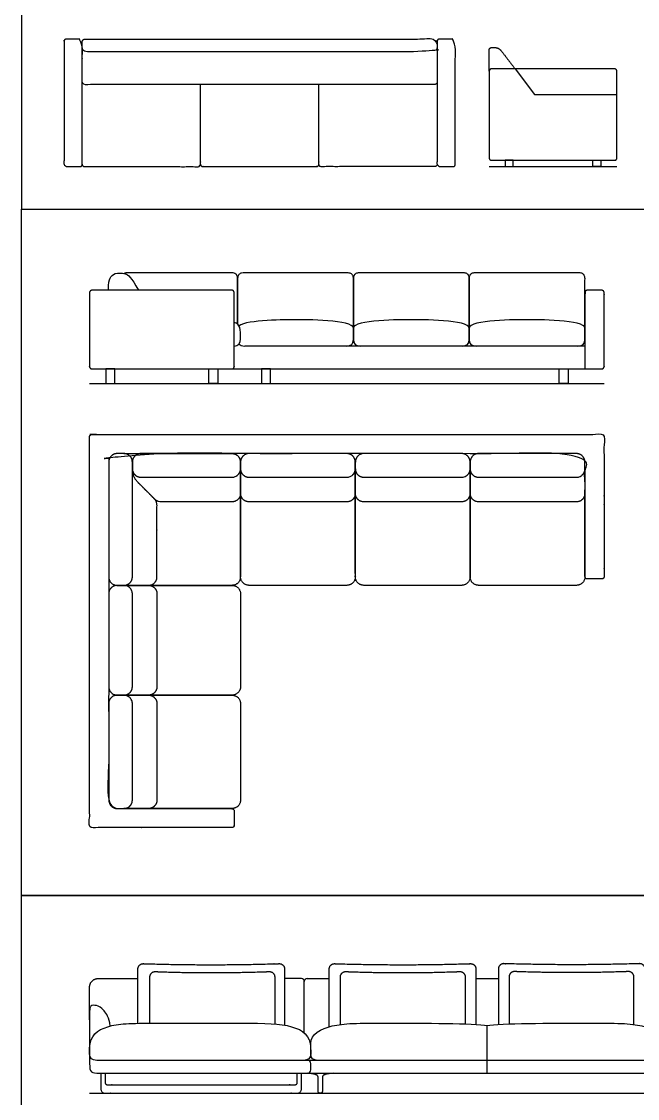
# Model space of a CAD drawing. Header units: metres. Extents: x 0 to 74.2, y -1.2 to 25.5.
# Drawn here: x 15.83 to 19.51, y 12.57 to 19.01 of the extents above; entities that cross this region are included whole.
import ezdxf

# ---------------------------------------------------------------- set-up
doc = ezdxf.new("R2010")
doc.units = ezdxf.units.M
doc.header["$MEASUREMENT"] = 0
for name, color, linetype, true_color in [('AG-DETAIL-DIAGRAM', 7, 'Continuous', 0xccff66), ('AG-DETAILS', 7, 'Continuous', 0x66ffff), ('AG-DIAGRAM', 7, 'Continuous', 0xfecc66), ('AG-FURNITURE', 7, 'Continuous', 0x66ccff), ('X-VPRT', 6, 'Continuous', 0xff00ff)]:
    doc.layers.add(name, color=color, linetype=linetype, true_color=true_color)

msp = doc.modelspace()

# ---------------------------------------------------------------- linework, layer by layer
at = {"layer": 'AG-DETAIL-DIAGRAM'}
msp.add_lwpolyline([(18.7805, 18.7246), (18.8971, 18.5722), (19.3882, 18.5722)], dxfattribs=at)
at = {"layer": 'AG-DETAILS'}
for points in [[(18.6135, 12.8), (18.6135, 13.0075)], [(18.6135, 12.7238), (18.6135, 12.8)]]:
    msp.add_lwpolyline(points, dxfattribs=at)
at = {"layer": 'AG-DIAGRAM'}
for points in [[(18.6262, 18.1404), (19.3882, 18.1404)], [(16.2386, 16.845), (19.312, 16.845)], [(16.2386, 12.6032), (19.7946, 12.6032)]]:
    msp.add_lwpolyline(points, dxfattribs=at)
at = {"layer": 'AG-FURNITURE'}
for p, q in [((17.6038, 12.6159), (17.6038, 12.6968)), ((17.6292, 12.6968), (17.6292, 12.6159))]:
    msp.add_line(p, q, dxfattribs=at)
for points in [[(18.7221, 18.1785), (18.7221, 18.1404), (18.7697, 18.1404), (18.7697, 18.1785)], [(19.2922, 18.1785), (19.2922, 18.1404), (19.2446, 18.1404), (19.2446, 18.1785)], [(16.3356, 16.9319), (16.3356, 16.845), (16.3895, 16.845), (16.3895, 16.9319)], [(17.0052, 16.9319), (17.0052, 16.845), (16.9512, 16.845), (16.9512, 16.9319)], [(17.2657, 16.9319), (17.2657, 16.845), (17.3197, 16.845), (17.3197, 16.9319)], [(19.0977, 16.9319), (19.0977, 16.845), (19.0437, 16.845), (19.0437, 16.9319)]]:
    msp.add_lwpolyline(points, close=True, dxfattribs=at)
for points in [[(19.1977, 17.0684), (18.1817, 17.0684), (17.1657, 17.0684)], [(17.0884, 16.9319), (17.4832, 16.9319), (18.1817, 16.9319), (18.8802, 16.9319), (19.1977, 16.9319)], [(18.5465, 13.289), (18.6135, 13.289), (18.6804, 13.289)], [(17.5877, 12.7147), (17.5388, 12.7238)], [(17.6941, 12.7238), (17.6452, 12.7147)]]:
    msp.add_lwpolyline(points, dxfattribs=at)
for centre, radius, start, end in [((17.5044, 13.2721), 0.0169, 360, 90), ((17.5382, 13.2721), 0.0169, 90, 180), ((17.5403, 12.781), 0.0191, 0, 90), ((17.5403, 12.7429), 0.0191, 270, 0)]:
    msp.add_arc(centre, radius, start, end, dxfattribs=at)
for points, weights, knots in [([(16.1941, 18.1531), (16.1941, 18.1404), (16.1814, 18.1404), (16.1401, 18.1404), (16.0989, 18.1404), (16.0862, 18.1404), (16.0862, 18.1531), (16.0862, 18.4134), (16.0862, 18.8897), (16.0862, 18.9024), (16.0989, 18.9024), (16.1401, 18.9024), (16.1814, 18.9024), (16.1941, 18.9024), (16.1941, 18.8897), (16.1941, 18.4238), (16.1941, 18.1531)], [1, 0.707106781186, 1, 1, 1, 0.707106781187, 1, 1, 1, 0.707106781187, 1, 1, 1, 0.707106781186, 1, 1, 1], [0, 0, 0, 0.06545, 0.06545, 0.336283, 0.336283, 0.401733, 0.401733, 2.110066, 2.110066, 2.175516, 2.175516, 2.44635, 2.44635, 2.511799, 2.511799, 4.220041, 4.220041, 4.220041]), ([(18.2986, 18.6314), (18.315, 18.6314), (18.315, 18.6479), (18.315, 18.8165), (18.315, 18.8859), (18.315, 18.9024), (18.2986, 18.9024), (18.1512, 18.9024), (16.9011, 18.9024), (16.3579, 18.9024), (16.2106, 18.9024), (16.1941, 18.9024), (16.1941, 18.8859), (16.1941, 18.8165), (16.1941, 18.6479), (16.1941, 18.6314), (16.2106, 18.6314), (16.9011, 18.6314), (18.2986, 18.6314)], [1, 0.707106781187, 1, 1, 1, 0.707106781186, 1, 1, 1, 1, 1, 0.707106781186, 1, 1, 1, 0.707106781186, 1, 1, 1], [0, 0, 0, 0.084769, 0.084769, 0.540295, 0.540295, 0.625065, 0.625065, 1.591932, 1.591932, 2.5588, 2.5588, 2.643569, 2.643569, 3.099095, 3.099095, 3.183865, 3.183865, 5.117599, 5.117599, 5.117599]), ([(18.423, 18.1531), (18.423, 18.1404), (18.4103, 18.1404), (18.369, 18.1404), (18.3277, 18.1404), (18.315, 18.1404), (18.315, 18.1531), (18.315, 18.4134), (18.315, 18.8897), (18.315, 18.9024), (18.3277, 18.9024), (18.369, 18.9024), (18.4103, 18.9024), (18.423, 18.9024), (18.423, 18.8897), (18.423, 18.4238), (18.423, 18.1531)], [1, 0.707106781186, 1, 1, 1, 0.707106781187, 1, 1, 1, 0.707106781187, 1, 1, 1, 0.707106781186, 1, 1, 1], [0, 0, 0, 0.06545, 0.06545, 0.336283, 0.336283, 0.401733, 0.401733, 2.110066, 2.110066, 2.175516, 2.175516, 2.44635, 2.44635, 2.511799, 2.511799, 4.220041, 4.220041, 4.220041]), ([(16.1941, 18.85), (16.1941, 18.8286), (16.2155, 18.8286), (16.9011, 18.8286), (18.2937, 18.8286), (18.315, 18.8286), (18.315, 18.85)], [1, 0.707106781187, 1, 1, 1, 0.707106781187, 1], [0, 0, 0, 0.110019, 0.110019, 2.011605, 2.011605, 2.121624, 2.121624, 2.121624]), ([(18.6262, 18.7119), (18.6262, 18.7759), (18.6262, 18.84), (18.6262, 18.8516), (18.6378, 18.8516), (18.6537, 18.8516), (18.6632, 18.8516), (18.6828, 18.8516), (18.6999, 18.8299), (18.7402, 18.7772), (18.7805, 18.7246)], [1, 1, 1, 0.707106781187, 1, 1, 1, 1, 1, 1, 1], [0, 0, 0, 0.420307, 0.420307, 0.480038, 0.480038, 0.58474, 0.58474, 0.718319, 0.718319, 1.153455, 1.153455, 1.153455]), ([(16.1941, 18.1549), (16.1941, 18.1404), (16.2086, 18.1404), (16.3569, 18.1404), (16.5053, 18.1404), (16.6536, 18.1404), (16.8866, 18.1404), (16.9011, 18.1404), (16.9011, 18.1549), (16.9011, 18.3932), (16.9011, 18.6314)], [1, 0.707106781187, 1, 1, 1, 1, 1, 0.707106781187, 1, 1, 1], [-1.09042, -1.09042, -1.09042, -1.015678, -1.015678, -0.042427, -0.042427, 0.930824, 0.930824, 1.005566, 1.005566, 2.569092, 2.569092, 2.569092]), ([(18.315, 18.1549), (18.315, 18.1404), (18.3005, 18.1404), (18.1522, 18.1404), (18.0039, 18.1404), (17.8555, 18.1404), (17.6226, 18.1404), (17.6081, 18.1404), (17.6081, 18.1549), (17.6081, 18.3932), (17.6081, 18.6314)], [1, 0.707106781187, 1, 1, 1, 1, 1, 0.707106781187, 1, 1, 1], [-1.09042, -1.09042, -1.09042, -1.015678, -1.015678, -0.042427, -0.042427, 0.930824, 0.930824, 1.005566, 1.005566, 2.569092, 2.569092, 2.569092]), ([(16.9011, 18.1549), (16.9011, 18.1404), (16.9156, 18.1404), (17.0639, 18.1404), (17.2122, 18.1404), (17.3606, 18.1404), (17.5936, 18.1404), (17.6081, 18.1404), (17.6081, 18.1549)], [1, 0.707106781187, 1, 1, 1, 1, 1, 0.707107048958, 0.999999464457], [-1.09042, -1.09042, -1.09042, -1.015678, -1.015678, -0.042427, -0.042427, 0.930824, 0.930824, 1.005566, 1.005566, 1.005566]), ([(17.1231, 17.2002), (17.1231, 17.4408), (17.1231, 17.4763), (17.1231, 17.5054), (17.094, 17.5054), (16.9286, 17.5054), (16.7743, 17.5054), (16.626, 17.5054), (16.4606, 17.5054), (16.4528, 17.5054), (16.446, 17.5014)], [1, 1, 1, 0.707106781186, 1, 1, 1, 1, 1, 0.899231507865, 0.867800838219], [-1.369712, -1.369712, -1.369712, -1.13707, -1.13707, -0.987211, -0.987211, -0.040948, -0.040948, 0.905315, 0.905315, 0.956874, 0.956874, 0.956874]), ([(17.8146, 17.1755), (17.8146, 17.4391), (17.8146, 17.4763), (17.8146, 17.5054), (17.7855, 17.5054), (17.6201, 17.5054), (17.4658, 17.5054), (17.3175, 17.5054), (17.1522, 17.5054), (17.1231, 17.5054), (17.1231, 17.4763), (17.1231, 17.4408), (17.1231, 17.2002)], [1, 1, 1, 0.707106781186, 1, 1, 1, 1, 1, 0.707106781186, 1, 1, 1], [-1.381437, -1.381437, -1.381437, -1.13707, -1.13707, -0.987211, -0.987211, -0.040948, -0.040948, 0.905315, 0.905315, 1.055175, 1.055175, 1.287817, 1.287817, 1.287817]), ([(18.5061, 17.1755), (18.5061, 17.4391), (18.5061, 17.4763), (18.5061, 17.5054), (18.4771, 17.5054), (18.3117, 17.5054), (18.1574, 17.5054), (18.0091, 17.5054), (17.8437, 17.5054), (17.8146, 17.5054), (17.8146, 17.4763), (17.8146, 17.4391), (17.8146, 17.1755)], [1, 1, 1, 0.707106781186, 1, 1, 1, 1, 1, 0.707106781186, 1, 1, 1], [-1.381437, -1.381437, -1.381437, -1.13707, -1.13707, -0.987211, -0.987211, -0.040948, -0.040948, 0.905315, 0.905315, 1.055175, 1.055175, 1.299541, 1.299541, 1.299541]), ([(19.1977, 17.1755), (19.1977, 17.4391), (19.1977, 17.4763), (19.1977, 17.5054), (19.1686, 17.5054), (19.0032, 17.5054), (18.8489, 17.5054), (18.7006, 17.5054), (18.5352, 17.5054), (18.5061, 17.5054), (18.5061, 17.4763), (18.5061, 17.4391), (18.5061, 17.1755)], [1, 1, 1, 0.707106781186, 1, 1, 1, 1, 1, 0.707106781186, 1, 1, 1], [-1.381437, -1.381437, -1.381437, -1.13707, -1.13707, -0.987211, -0.987211, -0.040948, -0.040948, 0.905315, 0.905315, 1.055175, 1.055175, 1.299541, 1.299541, 1.299541]), ([(16.3391, 17.4018), (16.2957, 17.4018), (16.2524, 17.4018), (16.2386, 17.4018), (16.2386, 17.388), (16.2386, 17.1669), (16.2386, 16.9457), (16.2386, 16.9319), (16.2524, 16.9319), (16.3026, 16.9319), (16.3529, 16.9319)], [1, 1, 1, 0.707106781187, 1, 1, 1, 0.707106781187, 1, 1, 1], [2.223994, 2.223994, 2.223994, 2.508499, 2.508499, 2.579574, 2.579574, 4.030745, 4.030745, 4.10182, 4.10182, 4.431572, 4.431572, 4.431572]), ([(16.9879, 16.9319), (17.0381, 16.9319), (17.0884, 16.9319), (17.1022, 16.9319), (17.1022, 16.9457), (17.1022, 17.1669), (17.1022, 17.388), (17.1022, 17.4018), (17.0884, 17.4018), (17.045, 17.4018), (17.0017, 17.4018)], [1, 1, 1, 0.707106781187, 1, 1, 1, 0.707106781187, 1, 1, 1], [7.264905, 7.264905, 7.264905, 7.594657, 7.594657, 7.665733, 7.665733, 9.116904, 9.116904, 9.187979, 9.187979, 9.472483, 9.472483, 9.472483]), ([(19.1977, 16.9319), (19.1977, 17.1699), (19.1977, 17.388), (19.1977, 17.4018), (19.2115, 17.4018), (19.2548, 17.4018), (19.2982, 17.4018), (19.312, 17.4018), (19.312, 17.388), (19.312, 17.1669), (19.312, 16.9457), (19.312, 16.9319), (19.2982, 16.9319), (19.2479, 16.9319), (19.1977, 16.9319)], [1, 1, 1, 0.707106781187, 1, 1, 1, 0.707106781187, 1, 1, 1, 0.707106781187, 1, 1, 1], [-3.393013, -3.393013, -3.393013, -1.961914, -1.961914, -1.890839, -1.890839, -1.606335, -1.606335, -1.53526, -1.53526, -0.084089, -0.084089, -0.013014, -0.013014, 0.316738, 0.316738, 0.316738]), ([(16.2524, 16.5402), (16.274, 16.5402), (16.2957, 16.5402), (18.1817, 16.5402), (19.1977, 16.5402), (19.2479, 16.5402), (19.2982, 16.5402), (19.312, 16.5402), (19.312, 16.5264), (19.312, 16.0893), (19.312, 15.6904), (19.312, 15.6766), (19.2982, 15.6766), (19.2548, 15.6766), (19.2115, 15.6766), (19.1977, 15.6766), (19.1977, 15.6904), (19.1977, 16.0322), (19.1977, 16.4121), (19.1977, 16.4259), (19.1839, 16.4259), (18.1817, 16.4259), (16.3667, 16.4259), (16.3529, 16.4259), (16.3529, 16.4121), (16.3529, 16.3838), (16.3529, 16.3474)], [1, 1, 1, 1, 1, 1, 1, 0.707106781186, 1, 1, 1, 0.707106781187, 1, 1, 1, 0.707106781186, 1, 1, 1, 0.707106781186, 1, 1, 1, 0.707106781187, 1, 1, 1], [-17.885472, -17.885472, -17.885472, -17.74322, -17.74322, -14.784886, -14.784886, -14.455134, -14.455134, -14.384059, -14.384059, -11.516221, -11.516221, -11.445146, -11.445146, -11.160642, -11.160642, -11.089567, -11.089567, -8.596729, -8.596729, -8.525654, -8.525654, -5.92948, -5.92948, -5.858405, -5.858405, -5.672567, -5.672567, -5.672567]), ([(16.2386, 16.3474), (16.2386, 16.4558), (16.2386, 16.5264), (16.2386, 16.5402), (16.2524, 16.5402)], [1, 1, 1, 0.707106781186, 1], [-0.5343549, -0.5343549, -0.5343549, -0.0710751, -0.0710751, 0, 0, 0]), ([(16.3529, 16.3751), (16.3529, 16.4259), (16.4037, 16.4259), (16.4235, 16.4259), (16.4434, 16.4259), (16.4942, 16.4259), (16.4942, 16.3751), (16.4942, 16.1317), (16.4942, 15.9983), (16.4942, 15.8226), (16.4942, 15.6893), (16.4942, 15.6385), (16.4434, 15.6385), (16.4235, 15.6385), (16.4037, 15.6385), (16.3529, 15.6385), (16.3529, 15.6893), (16.3529, 15.8226), (16.3529, 15.9983), (16.3529, 16.1317), (16.3529, 16.3751)], [1, 0.707106781186, 1, 1, 1, 0.707106781187, 1, 1, 1, 1, 1, 0.707106781187, 1, 1, 1, 0.707106781186, 1, 1, 1, 1, 1], [-2.461944, -2.461944, -2.461944, -2.200145, -2.200145, -2.069845, -2.069845, -1.808046, -1.808046, -1.211226, -1.211226, -0.614407, -0.614407, -0.352608, -0.352608, -0.222308, -0.222308, 0.039491, 0.039491, 0.636311, 0.636311, 1.23313, 1.23313, 1.23313]), ([(16.4434, 16.4259), (16.8653, 16.4259), (17.0895, 16.4259), (17.1403, 16.4259), (17.1403, 16.3751), (17.1403, 15.9983), (17.1403, 15.6893), (17.1403, 15.6385), (17.0895, 15.6385), (16.8653, 15.6385), (16.4434, 15.6385)], [1, 1, 1, 0.707106781186, 1, 1, 1, 0.707106781187, 1, 1, 1], [6.8125, 6.8125, 6.8125, 8.852223, 8.852223, 9.114022, 9.114022, 11.021522, 11.021522, 11.283322, 11.283322, 13.323044, 13.323044, 13.323044]), ([(17.0895, 16.4259), (17.1403, 16.4259), (17.1403, 16.3751), (17.1403, 16.3552), (17.1403, 16.3354), (17.1403, 16.2846), (17.0895, 16.2846), (16.9419, 16.2846), (16.8086, 16.2846), (16.6329, 16.2846), (16.545, 16.2846), (16.4942, 16.2846), (16.4942, 16.3354), (16.4942, 16.3552), (16.4942, 16.3751), (16.4942, 16.4259), (16.545, 16.4259), (16.6329, 16.4259), (16.8086, 16.4259), (16.9419, 16.4259), (17.0895, 16.4259)], [1, 0.707106781186, 1, 1, 1, 0.707106781187, 1, 1, 1, 1, 1, 0.707106781187, 1, 1, 1, 0.707106781186, 1, 1, 1, 1, 1], [-2.461944, -2.461944, -2.461944, -2.200145, -2.200145, -2.069845, -2.069845, -1.808046, -1.808046, -1.211226, -1.211226, -0.614407, -0.614407, -0.352608, -0.352608, -0.222308, -0.222308, 0.039491, 0.039491, 0.636311, 0.636311, 1.23313, 1.23313, 1.23313]), ([(17.7757, 16.4259), (17.8261, 16.4259), (17.8261, 16.3751), (17.8261, 16.3552), (17.8261, 16.3354), (17.8261, 16.2846), (17.7757, 16.2846), (17.6294, 16.2846), (17.4971, 16.2846), (17.3229, 16.2846), (17.1907, 16.2846), (17.1403, 16.2846), (17.1403, 16.3354), (17.1403, 16.3552), (17.1403, 16.3751), (17.1403, 16.4259), (17.1907, 16.4259), (17.3229, 16.4259), (17.4971, 16.4259), (17.6294, 16.4259), (17.7757, 16.4259)], [1, 0.707106781186, 1, 1, 1, 0.707106781187, 1, 1, 1, 1, 1, 0.707106781187, 1, 1, 1, 0.707106781186, 1, 1, 1, 1, 1], [-2.461944, -2.461944, -2.461944, -2.200145, -2.200145, -2.069845, -2.069845, -1.808046, -1.808046, -1.211226, -1.211226, -0.614407, -0.614407, -0.352608, -0.352608, -0.222308, -0.222308, 0.039491, 0.039491, 0.636311, 0.636311, 1.23313, 1.23313, 1.23313]), ([(18.4615, 16.4259), (18.5119, 16.4259), (18.5119, 16.3751), (18.5119, 16.3552), (18.5119, 16.3354), (18.5119, 16.2846), (18.4615, 16.2846), (18.3152, 16.2846), (18.1829, 16.2846), (18.0087, 16.2846), (17.8765, 16.2846), (17.8261, 16.2846), (17.8261, 16.3354), (17.8261, 16.3552), (17.8261, 16.3751), (17.8261, 16.4259), (17.8765, 16.4259), (18.0087, 16.4259), (18.1829, 16.4259), (18.3152, 16.4259), (18.4615, 16.4259)], [1, 0.707106781186, 1, 1, 1, 0.707106781187, 1, 1, 1, 1, 1, 0.707106781187, 1, 1, 1, 0.707106781186, 1, 1, 1, 1, 1], [-2.461944, -2.461944, -2.461944, -2.200145, -2.200145, -2.069845, -2.069845, -1.808046, -1.808046, -1.211226, -1.211226, -0.614407, -0.614407, -0.352608, -0.352608, -0.222308, -0.222308, 0.039491, 0.039491, 0.636311, 0.636311, 1.23313, 1.23313, 1.23313]), ([(19.1473, 16.4259), (19.1977, 16.4259), (19.1977, 16.3751), (19.1977, 16.3552), (19.1977, 16.3354), (19.1977, 16.2846), (19.1473, 16.2846), (19.015, 16.2846), (18.8828, 16.2846), (18.6945, 16.2846), (18.5623, 16.2846), (18.5119, 16.2846), (18.5119, 16.3354), (18.5119, 16.3552), (18.5119, 16.3751), (18.5119, 16.4259), (18.5623, 16.4259), (18.6945, 16.4259), (18.8828, 16.4259), (19.015, 16.4259), (19.1473, 16.4259)], [1, 0.707106781186, 1, 1, 1, 0.707106781187, 1, 1, 1, 1, 1, 0.707106781187, 1, 1, 1, 0.707106781186, 1, 1, 1, 1, 1], [-2.461944, -2.461944, -2.461944, -2.200145, -2.200145, -2.069845, -2.069845, -1.808046, -1.808046, -1.211226, -1.211226, -0.614407, -0.614407, -0.352608, -0.352608, -0.222308, -0.222308, 0.039491, 0.039491, 0.636311, 0.636311, 1.23313, 1.23313, 1.23313]), ([(16.3529, 16.3474), (16.3529, 15.0915), (16.3529, 14.3188), (16.3529, 14.305), (16.3667, 14.305), (16.7466, 14.305), (17.0884, 14.305), (17.1022, 14.305), (17.1022, 14.2912), (17.1022, 14.2478), (17.1022, 14.2045), (17.1022, 14.1907), (17.0884, 14.1907), (16.6894, 14.1907), (16.2524, 14.1907), (16.2386, 14.1907), (16.2386, 14.2045), (16.2386, 14.2547), (16.2386, 14.305), (16.2386, 15.0758), (16.2386, 16.3474)], [1, 1, 1, 0.707106781186, 1, 1, 1, 0.707106781186, 1, 1, 1, 0.707106781187, 1, 1, 1, 0.707106781186, 1, 1, 1, 1, 1], [6.523956, 6.523956, 6.523956, 8.525654, 8.525654, 8.596729, 8.596729, 11.089567, 11.089567, 11.160642, 11.160642, 11.445146, 11.445146, 11.516221, 11.516221, 14.384059, 14.384059, 14.455134, 14.455134, 14.784886, 14.784886, 17.029352, 17.029352, 17.029352]), ([(17.8261, 16.3354), (17.8261, 15.9134), (17.8261, 15.6893), (17.8261, 15.6385), (17.7757, 15.6385), (17.4971, 15.6385), (17.1907, 15.6385), (17.1403, 15.6385), (17.1403, 15.6893), (17.1403, 15.9134), (17.1403, 16.3354)], [1, 1, 1, 0.707106781186, 1, 1, 1, 0.707106781187, 1, 1, 1], [6.8125, 6.8125, 6.8125, 8.852223, 8.852223, 9.114022, 9.114022, 11.021522, 11.021522, 11.283322, 11.283322, 13.323044, 13.323044, 13.323044]), ([(18.5119, 16.3354), (18.5119, 15.9134), (18.5119, 15.6893), (18.5119, 15.6385), (18.4615, 15.6385), (18.1829, 15.6385), (17.8765, 15.6385), (17.8261, 15.6385), (17.8261, 15.6893), (17.8261, 15.9134), (17.8261, 16.3354)], [1, 1, 1, 0.707106781186, 1, 1, 1, 0.707106781187, 1, 1, 1], [6.8125, 6.8125, 6.8125, 8.852223, 8.852223, 9.114022, 9.114022, 11.021522, 11.021522, 11.283322, 11.283322, 13.323044, 13.323044, 13.323044]), ([(19.1977, 16.3354), (19.1977, 15.9134), (19.1977, 15.6893), (19.1977, 15.6385), (19.1473, 15.6385), (18.8828, 15.6385), (18.5623, 15.6385), (18.5119, 15.6385), (18.5119, 15.6893), (18.5119, 15.9134), (18.5119, 16.3354)], [1, 1, 1, 0.707106781186, 1, 1, 1, 0.707106781187, 1, 1, 1], [6.8125, 6.8125, 6.8125, 8.852223, 8.852223, 9.114022, 9.114022, 11.021522, 11.021522, 11.283322, 11.283322, 13.323044, 13.323044, 13.323044]), ([(17.1403, 16.1884), (17.1403, 16.1376), (17.0895, 16.1376), (16.9419, 16.1376), (16.8086, 16.1376), (16.8253, 16.1376), (16.6648, 16.1376), (16.6438, 16.1376), (16.6289, 16.1525), (16.5829, 16.1985), (16.5282, 16.2532)], [1, 0.707106781187, 1, 1, 1, 1, 1, 0.853553390593, 0.853553390593, 0.853553390593, 0.853553390593], [-0.261799, -0.261799, -0.261799, 0, 0, 0.596819, 0.596819, 1.193639, 1.193639, 1.324538, 1.324538, 1.737901, 1.737901, 1.737901]), ([(16.5903, 15.6385), (16.6411, 15.6385), (16.6411, 15.6893), (16.6411, 15.8368), (16.6411, 15.9702), (16.6411, 15.9535), (16.6411, 16.1193), (16.6411, 16.1403), (16.6262, 16.1552), (16.5772, 16.2042), (16.5282, 16.2532)], [1, 0.707106781187, 1, 1, 1, 1, 1, 0.853553390593, 0.853553390593, 0.853553390593, 0.853553390593], [-0.261799, -0.261799, -0.261799, 0, 0, 0.596819, 0.596819, 1.193639, 1.193639, 1.324538, 1.324538, 1.765248, 1.765248, 1.765248]), ([(17.8261, 16.1884), (17.8261, 16.1376), (17.7757, 16.1376), (17.6294, 16.1376), (17.4971, 16.1376), (17.3229, 16.1376), (17.1907, 16.1376), (17.1403, 16.1376), (17.1403, 16.1884)], [1, 0.707106781187, 1, 1, 1, 1, 1, 0.707106781187, 1], [-0.261799, -0.261799, -0.261799, 0, 0, 0.596819, 0.596819, 1.193639, 1.193639, 1.455438, 1.455438, 1.455438]), ([(18.5119, 16.1884), (18.5119, 16.1376), (18.4615, 16.1376), (18.3152, 16.1376), (18.1829, 16.1376), (18.0087, 16.1376), (17.8765, 16.1376), (17.8261, 16.1376), (17.8261, 16.1884)], [1, 0.707106781187, 1, 1, 1, 1, 1, 0.707106781187, 1], [-0.261799, -0.261799, -0.261799, 0, 0, 0.596819, 0.596819, 1.193639, 1.193639, 1.455438, 1.455438, 1.455438]), ([(19.1977, 16.1884), (19.1977, 16.1376), (19.1473, 16.1376), (19.015, 16.1376), (18.8828, 16.1376), (18.6945, 16.1376), (18.5623, 16.1376), (18.5119, 16.1376), (18.5119, 16.1884)], [1, 0.707106781187, 1, 1, 1, 1, 1, 0.707106781187, 1], [-0.261799, -0.261799, -0.261799, 0, 0, 0.596819, 0.596819, 1.193639, 1.193639, 1.455438, 1.455438, 1.455438]), ([(16.3529, 15.5877), (16.3529, 15.6385), (16.4037, 15.6385), (16.4235, 15.6385), (16.4434, 15.6385), (16.4942, 15.6385), (16.4942, 15.5877), (16.4942, 15.4755), (16.4942, 15.3421), (16.4942, 15.1665), (16.4942, 15.0331), (16.4942, 14.9823), (16.4434, 14.9823), (16.4235, 14.9823), (16.4037, 14.9823), (16.3529, 14.9823), (16.3529, 15.0331), (16.3529, 15.1665), (16.3529, 15.3421), (16.3529, 15.4755), (16.3529, 15.5877)], [1, 0.707106781186, 1, 1, 1, 0.707106781187, 1, 1, 1, 1, 1, 0.707106781187, 1, 1, 1, 0.707106781186, 1, 1, 1, 1, 1], [-2.461944, -2.461944, -2.461944, -2.200145, -2.200145, -2.069845, -2.069845, -1.808046, -1.808046, -1.211226, -1.211226, -0.614407, -0.614407, -0.352608, -0.352608, -0.222308, -0.222308, 0.039491, 0.039491, 0.636311, 0.636311, 1.23313, 1.23313, 1.23313]), ([(16.4434, 15.6385), (16.8653, 15.6385), (17.0895, 15.6385), (17.1403, 15.6385), (17.1403, 15.5877), (17.1403, 15.3421), (17.1403, 15.0331), (17.1403, 14.9823), (17.0895, 14.9823), (16.8653, 14.9823), (16.4434, 14.9823)], [1, 1, 1, 0.707106781186, 1, 1, 1, 0.707106781187, 1, 1, 1], [6.8125, 6.8125, 6.8125, 8.852223, 8.852223, 9.114022, 9.114022, 11.021522, 11.021522, 11.283322, 11.283322, 13.323044, 13.323044, 13.323044]), ([(16.5903, 15.6385), (16.6411, 15.6385), (16.6411, 15.5877), (16.6411, 15.4755), (16.6411, 15.3421), (16.6411, 15.1665), (16.6411, 15.0331), (16.6411, 14.9823), (16.5903, 14.9823)], [1, 0.707106781187, 1, 1, 1, 1, 1, 0.707106781187, 1], [-0.261799, -0.261799, -0.261799, 0, 0, 0.596819, 0.596819, 1.193639, 1.193639, 1.455438, 1.455438, 1.455438]), ([(16.3529, 14.9315), (16.3529, 14.9823), (16.4037, 14.9823), (16.4235, 14.9823), (16.4434, 14.9823), (16.4942, 14.9823), (16.4942, 14.9315), (16.4942, 14.7982), (16.4942, 14.6648), (16.4942, 14.4891), (16.4942, 14.3558), (16.4942, 14.305), (16.4434, 14.305), (16.4235, 14.305), (16.4037, 14.305), (16.3529, 14.305), (16.3529, 14.3558), (16.3529, 14.4891), (16.3529, 14.6648), (16.3529, 14.7982), (16.3529, 14.9315)], [1, 0.707106781186, 1, 1, 1, 0.707106781187, 1, 1, 1, 1, 1, 0.707106781187, 1, 1, 1, 0.707106781186, 1, 1, 1, 1, 1], [-2.461944, -2.461944, -2.461944, -2.200145, -2.200145, -2.069845, -2.069845, -1.808046, -1.808046, -1.211226, -1.211226, -0.614407, -0.614407, -0.352608, -0.352608, -0.222308, -0.222308, 0.039491, 0.039491, 0.636311, 0.636311, 1.23313, 1.23313, 1.23313]), ([(16.4434, 14.9823), (16.8653, 14.9823), (17.0895, 14.9823), (17.1403, 14.9823), (17.1403, 14.9315), (17.1403, 14.6648), (17.1403, 14.3558), (17.1403, 14.305), (17.0895, 14.305), (16.8653, 14.305), (16.4434, 14.305)], [1, 1, 1, 0.707106781186, 1, 1, 1, 0.707106781187, 1, 1, 1], [6.8125, 6.8125, 6.8125, 8.852223, 8.852223, 9.114022, 9.114022, 11.021522, 11.021522, 11.283322, 11.283322, 13.323044, 13.323044, 13.323044]), ([(16.5903, 14.9823), (16.6411, 14.9823), (16.6411, 14.9315), (16.6411, 14.7982), (16.6411, 14.6648), (16.6411, 14.4891), (16.6411, 14.3558), (16.6411, 14.305), (16.5903, 14.305)], [1, 0.707106781187, 1, 1, 1, 1, 1, 0.707106781187, 1], [-0.261799, -0.261799, -0.261799, 0, 0, 0.596819, 0.596819, 1.193639, 1.193639, 1.455438, 1.455438, 1.455438]), ([(16.5272, 13.0213), (16.5272, 13.1552), (16.5272, 13.2892), (16.5272, 13.3177), (16.5272, 13.3461), (16.5272, 13.3779), (16.559, 13.3779), (16.9654, 13.3652), (17.3718, 13.3779), (17.4035, 13.3779), (17.4035, 13.3461), (17.4035, 13.3177), (17.4035, 13.289), (17.4035, 13.164), (17.4035, 13.0102)], [1, 1, 1, 1, 1, 0.707106781187, 1, 1, 1, 0.707106781187, 1, 1, 1, 1, 1], [-0.878027, -0.878027, -0.878027, 0.000833, 0.000833, 0.138667, 0.138667, 0.302292, 0.302292, 2.968958, 2.968958, 3.132583, 3.132583, 3.27125, 3.27125, 4.092114, 4.092114, 4.092114]), ([(16.5992, 13.0221), (16.5992, 13.1319), (16.5992, 13.242), (16.5992, 13.2704), (16.5992, 13.2989), (16.5992, 13.3306), (16.631, 13.3306), (16.9654, 13.3179), (17.3127, 13.3306), (17.3445, 13.3306), (17.3445, 13.2989), (17.3445, 13.2704), (17.3445, 13.2417), (17.3445, 13.1429), (17.3445, 13.0172)], [1, 1, 1, 1, 1, 0.707106781187, 1, 1, 1, 0.707106781187, 1, 1, 1, 1, 1], [-0.720495, -0.720495, -0.720495, 0.000833, 0.000833, 0.138667, 0.138667, 0.302292, 0.302292, 2.968958, 2.968958, 3.132583, 3.132583, 3.27125, 3.27125, 3.920512, 3.920512, 3.920512]), ([(17.6702, 13.0006), (17.6702, 13.1528), (17.6702, 13.2892), (17.6702, 13.3177), (17.6702, 13.3461), (17.6702, 13.3779), (17.702, 13.3779), (18.1084, 13.3652), (18.5148, 13.3779), (18.5465, 13.3779), (18.5465, 13.3461), (18.5465, 13.3177), (18.5465, 13.289), (18.5465, 13.1522), (18.5465, 13.0154)], [1, 1, 1, 1, 1, 0.707106781187, 1, 1, 1, 0.707106781187, 1, 1, 1, 1, 1], [-0.893812, -0.893812, -0.893812, 0.000833, 0.000833, 0.138667, 0.138667, 0.302292, 0.302292, 2.968958, 2.968958, 3.132583, 3.132583, 3.27125, 3.27125, 4.169733, 4.169733, 4.169733]), ([(17.7369, 13.0143), (17.7369, 13.1418), (17.7369, 13.242), (17.7369, 13.2704), (17.7369, 13.2989), (17.7369, 13.3306), (17.7687, 13.3306), (18.1031, 13.3179), (18.4504, 13.3306), (18.4822, 13.3306), (18.4822, 13.2989), (18.4822, 13.2704), (18.4822, 13.2417), (18.4822, 13.1433), (18.4822, 13.0176)], [1, 1, 1, 1, 1, 0.707106781187, 1, 1, 1, 0.707106781187, 1, 1, 1, 1, 1], [-0.655626, -0.655626, -0.655626, 0.000833, 0.000833, 0.138667, 0.138667, 0.302292, 0.302292, 2.968958, 2.968958, 3.132583, 3.132583, 3.27125, 3.27125, 3.917657, 3.917657, 3.917657]), ([(19.5567, 13.0006), (19.5567, 13.1448), (19.5567, 13.2892), (19.5567, 13.3177), (19.5567, 13.3461), (19.5567, 13.3779), (19.525, 13.3779), (19.1186, 13.3652), (18.7122, 13.3779), (18.6804, 13.3779), (18.6804, 13.3461), (18.6804, 13.3177), (18.6804, 13.289), (18.6804, 13.1522), (18.6804, 13.0154)], [1, 1, 1, 1, 1, 0.707106781187, 1, 1, 1, 0.707106781187, 1, 1, 1, 1, 1], [-0.946138, -0.946138, -0.946138, 0.000833, 0.000833, 0.138667, 0.138667, 0.302292, 0.302292, 2.968958, 2.968958, 3.132583, 3.132583, 3.27125, 3.27125, 4.169733, 4.169733, 4.169733]), ([(19.49, 13.0143), (19.49, 13.1433), (19.49, 13.242), (19.49, 13.2704), (19.49, 13.2989), (19.49, 13.3306), (19.4582, 13.3306), (19.1238, 13.3179), (18.7764, 13.3306), (18.7447, 13.3306), (18.7447, 13.2989), (18.7447, 13.2704), (18.7447, 13.2417), (18.7447, 13.1448), (18.7447, 13.0176)], [1, 1, 1, 1, 1, 0.707106781187, 1, 1, 1, 0.707106781187, 1, 1, 1, 1, 1], [-0.646108, -0.646108, -0.646108, 0.000833, 0.000833, 0.138667, 0.138667, 0.302292, 0.302292, 2.968958, 2.968958, 3.132583, 3.132583, 3.27125, 3.27125, 3.908253, 3.908253, 3.908253]), ([(16.2386, 13.0418), (16.2386, 13.1813), (16.2386, 13.2382), (16.2386, 13.289), (16.2894, 13.289), (16.3829, 13.289), (16.5272, 13.289)], [1, 1, 1, 0.707106781186, 1, 1, 1], [-18.17863, -18.17863, -18.17863, -17.726037, -17.726037, -17.464237, -17.464237, -16.683891, -16.683891, -16.683891]), ([(16.3064, 12.7238), (16.3064, 12.6762), (16.3064, 12.6286), (16.3064, 12.6032), (16.3318, 12.6032), (16.8609, 12.6032), (17.4788, 12.6032), (17.5042, 12.6032), (17.5042, 12.6286), (17.5042, 12.6762), (17.5042, 12.7238)], [1, 1, 1, 0.707106781187, 1, 1, 1, 0.707106781187, 1, 1, 1], [4.625383, 4.625383, 4.625383, 4.864477, 4.864477, 4.995377, 4.995377, 9.312221, 9.312221, 9.443121, 9.443121, 9.682216, 9.682216, 9.682216]), ([(16.3318, 12.7238), (16.3318, 12.6952), (16.3318, 12.6667), (16.3318, 12.654), (16.3445, 12.654), (16.8609, 12.654), (17.4661, 12.654), (17.4788, 12.654), (17.4788, 12.6667), (17.4788, 12.6952), (17.4788, 12.7238)], [1, 1, 1, 0.707106781187, 1, 1, 1, 0.707106781187, 1, 1, 1], [4.528084, 4.528084, 4.528084, 4.630934, 4.630934, 4.696384, 4.696384, 8.905449, 8.905449, 8.970898, 8.970898, 9.073749, 9.073749, 9.073749]), ([(17.6292, 12.6159), (17.6292, 12.6032), (17.6165, 12.6032), (17.6038, 12.6032), (17.6038, 12.6159)], [1, 0.707106781187, 1, 0.707106781187, 1], [0.5311943, 0.5311943, 0.5311943, 0.5966442, 0.5966442, 0.662094, 0.662094, 0.662094])]:
    msp.add_rational_spline(points, weights, degree=2, knots=knots, dxfattribs=at)
for points, weights in [([(18.6389, 18.7246), (18.6262, 18.7246), (18.6262, 18.7119)], [1, 0.707106781186, 1]), ([(19.3882, 18.7119), (19.3882, 18.7246), (19.3755, 18.7246)], [1, 0.707106781186, 1]), ([(18.6262, 18.1912), (18.6262, 18.1785), (18.6389, 18.1785)], [1, 0.707106781187, 1]), ([(19.3755, 18.1785), (19.3882, 18.1785), (19.3882, 18.1912)], [1, 0.707106781187, 1])]:
    msp.add_rational_spline(points, weights, degree=2, dxfattribs=at)
for points, degree in [([(18.6262, 18.7119), (18.6262, 18.4515), (18.6262, 18.1912)], 2), ([(19.3755, 18.7246), (19.0072, 18.7246), (18.6389, 18.7246)], 2), ([(19.3882, 18.1912), (19.3882, 18.4515), (19.3882, 18.7119)], 2), ([(18.6389, 18.1785), (19.0072, 18.1785), (19.3755, 18.1785)], 2), ([(16.3514, 17.4018), (16.3514, 17.4486), (16.3587, 17.4762), (16.385, 17.5061), (16.4545, 17.5061), (16.4869, 17.4816), (16.5307, 17.4018)], 3), ([(17.0017, 17.4018), (16.6704, 17.4018), (16.3391, 17.4018)], 2), ([(17.1313, 17.0802), (17.1381, 17.0723), (17.1492, 17.0684), (17.1645, 17.0684)], 3), ([(16.3529, 16.9319), (16.5116, 16.9319), (16.6704, 16.9319)], 2), ([(16.6704, 16.9319), (16.8291, 16.9319), (16.9879, 16.9319)], 2), ([(16.5282, 16.2532), (16.4942, 16.2872), (16.4942, 16.3354)], 2), ([(17.5044, 13.289), (17.4539, 13.289), (17.4035, 13.289)], 2), ([(17.5213, 12.9636), (17.5213, 13.1178), (17.5213, 13.2721)], 2), ([(17.5382, 13.289), (17.6042, 13.289), (17.6702, 13.289)], 2), ([(17.5403, 12.8), (17.2486, 12.8), (16.8709, 12.8), (16.3656, 12.8)], 3), ([(17.5594, 12.7429), (17.5594, 12.7556), (17.5594, 12.7683), (17.5594, 12.781)], 3), ([(16.2823, 12.7238), (16.8293, 12.7238), (17.2319, 12.7238), (17.5403, 12.7238)], 3), ([(17.6038, 12.6968), (17.6038, 12.7117), (17.5877, 12.7147)], 2), ([(17.6452, 12.7147), (17.6292, 12.7117), (17.6292, 12.6968)], 2)]:
    msp.add_open_spline(points, degree=degree, dxfattribs=at)
for points, knots in [([(17.1022, 17.0685), (17.1276, 17.0695), (17.1403, 17.0824), (17.1403, 17.1647), (17.1403, 17.2041), (17.1022, 17.209)], [0.0107579, 0.0107579, 0.0107579, 0.0107579, 0.2610814, 0.2610814, 0.7071766, 0.7071766, 0.7071766, 0.7071766]), ([(17.7732, 17.0684), (17.8008, 17.0684), (17.8146, 17.0811), (17.8146, 17.1066), (17.8146, 17.1338), (17.8146, 17.1464), (17.8146, 17.1755), (17.8146, 17.226), (17.5234, 17.226), (17.4658, 17.226), (17.4195, 17.226), (17.1793, 17.226), (17.1314, 17.1892)], [0, 0, 0, 0, 0.261081, 0.261081, 0.261081, 0.528874, 0.528874, 0.528874, 1.694501, 1.694501, 1.694501, 2.742707, 2.742707, 2.742707, 2.742707]), ([(18.4647, 17.0684), (18.4923, 17.0684), (18.5061, 17.0811), (18.5061, 17.1066), (18.5061, 17.1338), (18.5061, 17.1464), (18.5061, 17.1755), (18.5061, 17.226), (18.2149, 17.226), (18.1574, 17.226), (18.1059, 17.226), (17.8146, 17.226), (17.8146, 17.1755), (17.8146, 17.1464), (17.8146, 17.1338), (17.8146, 17.1066), (17.8146, 17.0811), (17.8284, 17.0684), (17.8561, 17.0684)], [0, 0, 0, 0, 0.261081, 0.261081, 0.261081, 0.528874, 0.528874, 0.528874, 1.694501, 1.694501, 1.694501, 2.860127, 2.860127, 2.860127, 3.12792, 3.12792, 3.12792, 3.389001, 3.389001, 3.389001, 3.389001]), ([(19.1562, 17.0684), (19.1839, 17.0684), (19.1977, 17.0811), (19.1977, 17.1066), (19.1977, 17.1338), (19.1977, 17.1464), (19.1977, 17.1755), (19.1977, 17.226), (18.9064, 17.226), (18.8489, 17.226), (18.7974, 17.226), (18.5061, 17.226), (18.5061, 17.1755), (18.5061, 17.1464), (18.5061, 17.1338), (18.5061, 17.1066), (18.5061, 17.0811), (18.52, 17.0684), (18.5476, 17.0684)], [0, 0, 0, 0, 0.261081, 0.261081, 0.261081, 0.528874, 0.528874, 0.528874, 1.694501, 1.694501, 1.694501, 2.860127, 2.860127, 2.860127, 3.12792, 3.12792, 3.12792, 3.389001, 3.389001, 3.389001, 3.389001]), ([(16.362, 13.0052), (16.3549, 13.0572), (16.3177, 13.1118), (16.2805, 13.1302), (16.2386, 13.1302), (16.2386, 13.0912), (16.2386, 12.7559), (16.2386, 12.7238), (16.2823, 12.7238)], [-11.689869, -11.689869, -11.689869, -11.689869, -11.388263, -10.988774, -10.589285, -10.189796, -9.790308, -9.390819, -9.390819, -9.390819, -9.390819]), ([(17.5403, 12.7238), (18.1244, 12.7238), (18.3689, 12.7238), (18.6135, 12.7238), (18.9926, 12.7238), (19.3717, 12.7238), (19.7509, 12.7238), (19.7946, 12.7238), (19.7946, 12.7559), (19.7946, 13.0912), (19.7946, 13.1302), (19.7527, 13.1302), (19.7121, 13.1101), (19.6676, 13.0411), (19.6676, 12.9449), (19.6676, 12.8966), (19.6676, 12.8483), (19.6676, 12.8), (19.3162, 12.8), (18.9648, 12.8), (18.6135, 12.8), (18.3795, 12.8), (18.1456, 12.8), (17.5403, 12.8)], [-8.06629, -8.06629, -8.06629, -8.06629, -5.659197, -5.659197, -5.659197, -1.927574, -1.927574, -1.927574, -1.528086, -1.128597, -0.729108, -0.32962, 0.069869, 0.469358, 0.469358, 0.469358, 0.9448, 0.9448, 0.9448, 4.403133, 4.403133, 4.403133, 6.705612, 6.705612, 6.705612, 6.705612]), ([(17.5167, 12.8), (17.5451, 12.8), (17.5594, 12.813), (17.5594, 12.839), (17.5594, 12.8637), (17.5594, 12.9553), (17.4393, 13.0223), (17.2209, 13.0223), (16.9742, 13.0223), (16.9053, 13.0219), (16.8364, 13.0223), (16.5389, 13.0223), (16.3586, 13.0223), (16.2386, 12.9553), (16.2386, 12.8637), (16.2386, 12.839), (16.2386, 12.813), (16.2528, 12.8), (16.2813, 12.8), (16.6804, 12.8), (17.0795, 12.8), (17.5167, 12.8)], [0, 0, 0, 0, 0.228861, 0.228861, 0.228861, 0.471495, 1.3858, 2.300105, 2.570309, 2.570309, 2.570309, 2.840514, 3.754819, 4.669124, 4.911758, 4.911758, 4.911758, 5.140619, 5.140619, 5.140619, 9.068811, 9.068811, 9.068811, 9.068811]), ([(17.6021, 12.8), (17.5736, 12.8), (17.5594, 12.813), (17.5594, 12.839), (17.5594, 12.8637), (17.5594, 12.8883), (17.5594, 12.9553), (17.6794, 13.0223), (17.9151, 13.0223), (18.5386, 13.0223), (18.6135, 13.0075), (18.6884, 13.0223), (19.3119, 13.0223), (19.5475, 13.0223), (19.6676, 12.9553), (19.6676, 12.913)], [0, 0, 0, 0, 0.228861, 0.228861, 0.228861, 0.471495, 0.471495, 1.3858, 2.300105, 3.21441, 3.21441, 3.21441, 4.128715, 5.043021, 5.957326, 5.957326, 5.957326, 5.957326])]:
    msp.add_open_spline(points, degree=3, knots=knots, dxfattribs=at)
at = {"layer": 'X-VPRT'}
for points in [[(15.8322, 17.8864), (21.217, 17.8864), (21.217, 20.0708), (15.8322, 20.0708)], [(15.8322, 17.8864), (23.0966, 17.8864), (23.0966, 13.7843), (15.8322, 13.7843)], [(15.8322, 13.7843), (24.0618, 13.7843), (24.0618, 9.86), (15.8322, 9.86)]]:
    msp.add_lwpolyline(points, close=True, dxfattribs=at)

doc.saveas('drawing.dxf')
